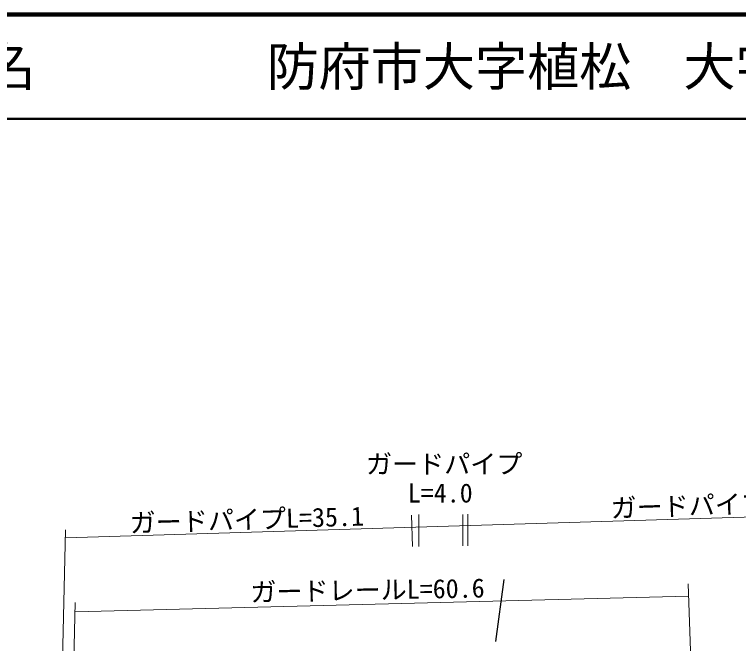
# Model space of a CAD drawing. Units: millimetres, scale not verified. Extents: x 40000 to 680000, y 20000 to 380000.
# Drawn here: x 380824 to 450322, y 319648 to 380000 of the extents above; entities that cross this region are included whole.
import ezdxf
from ezdxf.enums import TextEntityAlignment as Align

# ---------------------------------------------------------------- set-up
doc = ezdxf.new("R2010")
doc.units = ezdxf.units.MM
doc.header["$LTSCALE"] = 1000
doc.linetypes.add('DASHED', pattern=[7.5, 6, -1.5])
for name, color, linetype, lineweight in [('M-BGD', 7, 'Continuous', 25), ('M-STR-HTXT', 7, 'Continuous', 13), ('M-TTL', 2, 'Continuous', 140), ('M-TTL-LINE', 7, 'Continuous', 50)]:
    doc.layers.add(name, color=color, linetype=linetype, lineweight=lineweight)
doc.layers.add('M-TTL-TXT', color=7, linetype='Continuous')
doc.styles.add('ＭＳ ゴシック', font='')
doc.styles.get('ＭＳ ゴシック').set_extended_font_data('MS Gothic')

msp = doc.modelspace()

# ---------------------------------------------------------------- linework, layer by layer
at = {"layer": 'M-BGD', "linetype": 'DASHED'}
msp.add_line((427015, 319841), (427916, 326546), dxfattribs=at)
at = {"layer": 'M-STR-HTXT'}
for p, q in [((474606, 332482), (385707, 329791)), ((418928, 331969), (419018, 328960)), ((419628, 332021), (419628, 328960)), ((423850, 332034), (423850, 329013)), ((424354, 332056), (424354, 329035)), ((385724, 330561), (384823, 290162)), ((445496, 325360), (446756, 286828)), ((445534, 324200), (386637, 322689)), ((386661, 323577), (386315, 310873))]:
    msp.add_line(p, q, dxfattribs=at)
at = {"layer": 'M-TTL'}
msp.add_line((680000, 380000), (40000, 380000), dxfattribs=at)
at = {"layer": 'M-TTL-LINE'}
msp.add_line((40000, 370000), (680000, 370000), dxfattribs=at)

# ---------------------------------------------------------------- texts
at = {"layer": 'M-STR-HTXT', "style": 'ＭＳ ゴシック'}
for s, p in [('ガードパイプ', (422070, 336872)), ('L=4.0', (421691, 334090))]:
    msp.add_text(s, height=1833, dxfattribs=at).set_placement(p, align=Align.MIDDLE_CENTER)
for s, rotation, p in [('ガードパイプL=56.6', 1.874, (449282, 332999)), ('ガードパイプL=35.1', 1.725, (403127, 331545)), ('ガードレールL=60.6', 1.037, (414713, 324780))]:
    msp.add_text(s, height=1833, rotation=rotation, dxfattribs=at).set_placement(p, align=Align.MIDDLE_CENTER)
at = {"layer": 'M-TTL-TXT', "style": 'ＭＳ ゴシック'}
for s, p in [('地 名', (370380, 375000)), ('防府市大字植松\u3000大字佐野', (405024, 375000))]:
    msp.add_text(s, height=3666, dxfattribs=at).set_placement(p, align=Align.MIDDLE_LEFT)

doc.saveas('drawing.dxf')
